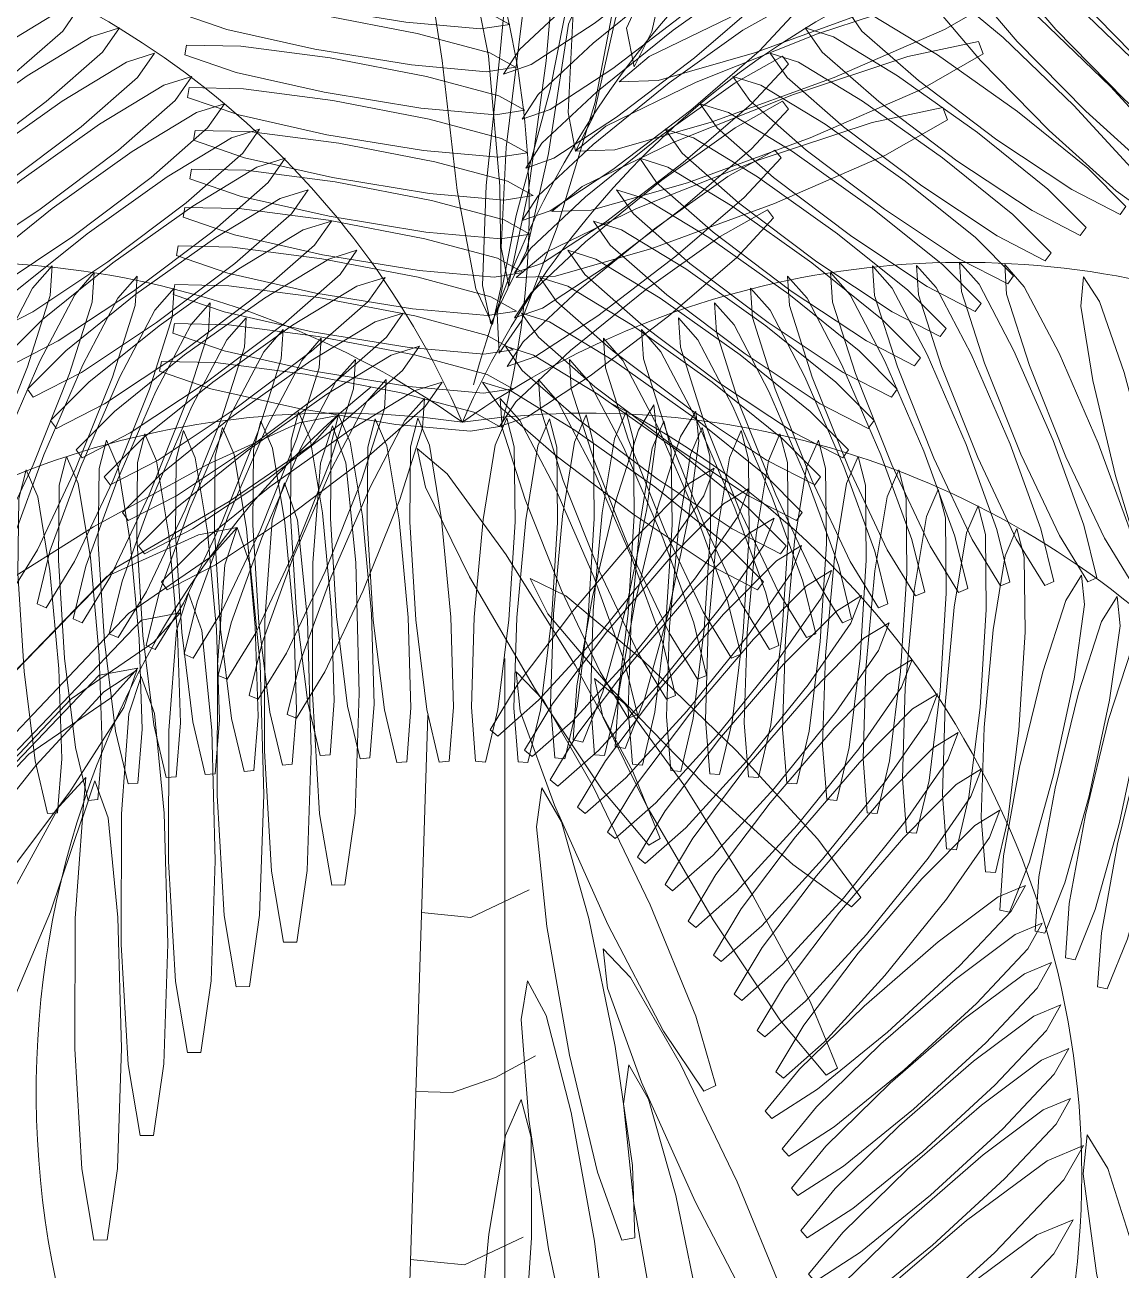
# Model space of a CAD drawing. Header units: inches. Extents: x 26.6 to 66.9, y -8.9 to 33.5.
# Drawn here: x 54.491 to 55.679, y 28.952 to 30.302 of the extents above; entities that cross this region are included whole.
import ezdxf

# ---------------------------------------------------------------- set-up
doc = ezdxf.new("R2010")
doc.units = ezdxf.units.IN
doc.header["$MEASUREMENT"] = 0
doc.layers.add('19', color=106, linetype='Continuous')
doc.layers.add('TREE E 1 75', color=9, linetype='Continuous', lineweight=5, transparency=0.6)

# ---------------------------------------------------------------- blocks, each defined once
blk = doc.blocks.new('A$C40756668')
at = {"layer": 'TREE E 1 75'}
for points in [[(2.1078, 0), (2.0256, 0.3122), (2.0256, 0.4407), (1.9613, 0.8475), (1.9399, 1.2116), (1.9184, 1.6827), (1.9185, 2.58), (1.9445, 3.2683), (1.9055, 3.6579), (1.8535, 4.476), (1.853, 4.8345), (1.879, 5.1851), (1.866, 5.4708), (1.7899, 6.0084), (1.788, 6.237), (1.747, 6.5437), (1.747, 6.6936), (1.747, 7.6254)], [(1.741, 0), (1.7256, 0.4621), (1.7256, 0.4621), (1.7042, 0.8261), (1.7256, 1.1473), (1.6827, 1.6613), (1.7279, 2.5545), (1.7065, 3.3684), (1.6636, 3.7324), (1.6419, 4.5129), (1.6854, 4.9043), (1.7278, 5.2638), (1.7278, 5.4714), (1.6472, 5.9946), (1.6224, 6.2667), (1.6635, 7.5638)], [(1.6567, 7.3499), (1.71, 7.3446), (1.7734, 7.3746)], [(1.6506, 7.156), (1.69, 7.1546), (1.7367, 7.1712), (1.7801, 7.1946)], [(1.6448, 6.9738), (1.7033, 6.9679), (1.7667, 6.9979)]]:
    blk.add_lwpolyline(points, dxfattribs=at)
for points in [[(1.7407, 7.9561, 0), (1.7385, 7.9987, 0), (1.7592, 8.1053, 0), (1.7962, 8.2421, 0), (2.251, 10.5388, 0), (2.2839, 10.6099, 0), (2.2977, 10.606, 0), (2.3249, 10.7345, 0), (1.8447, 8.2283, 0), (1.8038, 8.0926, 0), (1.765, 7.9911, 0), (1.7407, 7.9561, 0)], [(1.7334, 7.9872, 0), (1.7156, 8.0259, 0), (1.6953, 8.1326, 0), (1.6789, 8.2734, 0), (1.4174, 9.975, 0), (1.4216, 10.0532, 0), (1.4359, 10.0547, 0), (1.4853, 9.5074, 0), (1.7291, 8.2785, 0), (1.7414, 8.1373, 0), (1.743, 8.0287, 0), (1.7334, 7.9872, 0)], [(1.7316, 7.9879, 0), (1.7228, 8.0296, 0), (1.7265, 8.1381, 0), (1.7416, 8.279, 0), (1.8753, 9.692, 0), (1.8966, 9.7674, 0), (1.9108, 9.7657, 0), (1.9135, 9.6874, 0), (1.7916, 8.2729, 0), (1.7725, 8.1325, 0), (1.7501, 8.0262, 0), (1.7316, 7.9879, 0)], [(1.887, 8.2667, 0), (1.9061, 8.3048, 0), (1.9302, 8.4107, 0), (2.0686, 8.7086, 0), (2.0805, 8.8385, 0), (2.0791, 8.9168, 0), (2.0649, 8.9187, 0), (2.0423, 8.8437, 0), (2.0186, 8.7155, 0), (2.0013, 8.5749, 0), (1.8788, 8.3086, 0), (1.887, 8.2667, 0)], [(1.8237, 8.1752, 0), (1.8429, 8.2132, 0), (1.867, 8.3191, 0), (2.0054, 8.6171, 0), (2.0172, 8.7469, 0), (2.0159, 8.8252, 0), (2.0016, 8.8272, 0), (1.9791, 8.7522, 0), (1.9554, 8.624, 0), (1.8211, 8.3255, 0), (1.8156, 8.217, 0), (1.8237, 8.1752, 0)], [(1.7512, 8.0288, 0), (1.7703, 8.0669, 0), (1.7944, 8.1728, 0), (1.8158, 8.3129, 0), (1.9447, 8.6006, 0), (1.9433, 8.6789, 0), (1.9291, 8.6809, 0), (1.7896, 8.448, 0), (1.7658, 8.3198, 0), (1.7485, 8.1791, 0), (1.743, 8.0707, 0), (1.7512, 8.0288, 0)], [(1.7454, 8.2585, 0), (1.7628, 8.2853, 0), (1.8222, 8.341, 0), (1.9049, 8.4078, 0), (1.9845, 8.4646, 0), (2.0357, 8.4933, 0), (2.0424, 8.4848, 0), (2.0023, 8.4419, 0), (1.9283, 8.378, 0), (1.8437, 8.3136, 0), (1.7755, 8.2691, 0), (1.7454, 8.2585, 0)], [(1.7657, 8.2098, 0), (1.7831, 8.2366, 0), (1.8426, 8.2922, 0), (1.9252, 8.359, 0), (2.0048, 8.4158, 0), (2.0561, 8.4446, 0), (2.0627, 8.4361, 0), (2.0226, 8.3931, 0), (1.9486, 8.3293, 0), (1.864, 8.2649, 0), (1.7959, 8.2203, 0), (1.7657, 8.2098, 0)], [(1.8707, 8.2504, 0), (1.9035, 8.2776, 0), (2.0012, 8.325, 0), (2.1328, 8.3775, 0), (2.2566, 8.4184, 0), (2.3332, 8.4347, 0), (2.3383, 8.4213, 0), (2.2704, 8.3824, 0), (2.1508, 8.3303, 0), (2.0177, 8.2817, 0), (1.9133, 8.2519, 0), (1.8707, 8.2504, 0)], [(2.3224, 8.4105, 0), (2.3511, 8.3966, 0), (2.4138, 8.3445, 0), (2.4904, 8.2708, 0), (2.5566, 8.1989, 0), (2.5915, 8.1516, 0), (2.5839, 8.144, 0), (2.5363, 8.1784, 0), (2.4637, 8.2439, 0), (2.3893, 8.3198, 0), (2.3366, 8.3819, 0), (2.3224, 8.4105, 0)], [(2.2772, 8.3976, 0), (2.306, 8.3837, 0), (2.3686, 8.3316, 0), (2.4452, 8.2579, 0), (2.5115, 8.186, 0), (2.5464, 8.1387, 0), (2.5388, 8.1311, 0), (2.4912, 8.1655, 0), (2.4186, 8.231, 0), (2.3442, 8.3069, 0), (2.2915, 8.369, 0), (2.2772, 8.3976, 0)], [(1.7522, 8.3126, 0), (1.7242, 8.328, 0), (1.6456, 8.3492, 0), (1.5412, 8.3693, 0), (1.4443, 8.382, 0), (1.3855, 8.3832, 0), (1.3836, 8.3726, 0), (1.4392, 8.3535, 0), (1.5346, 8.332, 0), (1.6395, 8.3149, 0), (1.7206, 8.3077, 0), (1.7522, 8.3126, 0)], [(1.7697, 8.1569, 0), (1.7872, 8.1838, 0), (1.8466, 8.2394, 0), (1.9293, 8.3062, 0), (2.0089, 8.363, 0), (2.0601, 8.3917, 0), (2.0668, 8.3833, 0), (2.0267, 8.3403, 0), (1.9526, 8.2765, 0), (1.8681, 8.2121, 0), (1.7999, 8.1675, 0), (1.7697, 8.1569, 0)], [(2.2354, 8.385, 0), (2.2642, 8.371, 0), (2.3268, 8.3189, 0), (2.4034, 8.2453, 0), (2.4696, 8.1734, 0), (2.5045, 8.1261, 0), (2.4969, 8.1184, 0), (2.4493, 8.1528, 0), (2.3768, 8.2184, 0), (2.3023, 8.2942, 0), (2.2496, 8.3563, 0), (2.2354, 8.385, 0)], [(1.8237, 8.1752, 0), (1.8565, 8.2024, 0), (1.9542, 8.2498, 0), (2.0859, 8.3023, 0), (2.2096, 8.3431, 0), (2.2863, 8.3595, 0), (2.2914, 8.3461, 0), (2.2234, 8.3072, 0), (2.1039, 8.2551, 0), (1.9707, 8.2065, 0), (1.8663, 8.1767, 0), (1.8237, 8.1752, 0)], [(2.1957, 8.3642, 0), (2.2245, 8.3503, 0), (2.2871, 8.2982, 0), (2.3637, 8.2245, 0), (2.43, 8.1526, 0), (2.4648, 8.1054, 0), (2.4573, 8.0977, 0), (2.4096, 8.1321, 0), (2.3371, 8.1976, 0), (2.2626, 8.2735, 0), (2.2099, 8.3356, 0), (2.1957, 8.3642, 0)], [(1.2859, 8.3315, 0), (1.2554, 8.322, 0), (1.1858, 8.2797, 0), (1.0991, 8.2181, 0), (1.023, 8.1568, 0), (0.9815, 8.1152, 0), (0.9879, 8.1065, 0), (1.0401, 8.1335, 0), (1.1215, 8.1876, 0), (1.2063, 8.2517, 0), (1.2676, 8.3053, 0), (1.2859, 8.3315, 0)], [(1.7586, 8.2662, 0), (1.7306, 8.2817, 0), (1.652, 8.3028, 0), (1.5476, 8.3229, 0), (1.4507, 8.3356, 0), (1.3919, 8.3368, 0), (1.39, 8.3262, 0), (1.4456, 8.3071, 0), (1.541, 8.2856, 0), (1.6459, 8.2686, 0), (1.727, 8.2613, 0), (1.7586, 8.2662, 0)], [(1.7657, 8.1001, 0), (1.7831, 8.1269, 0), (1.8426, 8.1825, 0), (1.9252, 8.2494, 0), (2.0048, 8.3062, 0), (2.0561, 8.3349, 0), (2.0627, 8.3264, 0), (2.0226, 8.2834, 0), (1.9486, 8.2196, 0), (1.864, 8.1552, 0), (1.7959, 8.1106, 0), (1.7657, 8.1001, 0)], [(2.1158, 8.3315, 0), (2.1464, 8.322, 0), (2.216, 8.2797, 0), (2.3026, 8.2181, 0), (2.3788, 8.1568, 0), (2.4202, 8.1152, 0), (2.4139, 8.1065, 0), (2.3617, 8.1335, 0), (2.2803, 8.1876, 0), (2.1954, 8.2517, 0), (2.1341, 8.3053, 0), (2.1158, 8.3315, 0)], [(1.3292, 8.3087, 0), (1.2986, 8.2992, 0), (1.229, 8.2569, 0), (1.1424, 8.1953, 0), (1.0662, 8.134, 0), (1.0248, 8.0924, 0), (1.0311, 8.0837, 0), (1.0833, 8.1107, 0), (1.1647, 8.1648, 0), (1.2496, 8.2289, 0), (1.3109, 8.2825, 0), (1.3292, 8.3087, 0)], [(2.0726, 8.3087, 0), (2.1031, 8.2992, 0), (2.1727, 8.2569, 0), (2.2594, 8.1953, 0), (2.3355, 8.134, 0), (2.377, 8.0924, 0), (2.3706, 8.0837, 0), (2.3185, 8.1107, 0), (2.237, 8.1648, 0), (2.1522, 8.2289, 0), (2.0909, 8.2825, 0), (2.0726, 8.3087, 0)], [(1.7685, 8.2195, 0), (1.7405, 8.235, 0), (1.6619, 8.2561, 0), (1.5575, 8.2762, 0), (1.4606, 8.2889, 0), (1.4018, 8.2901, 0), (1.3999, 8.2795, 0), (1.4555, 8.2604, 0), (1.5509, 8.239, 0), (1.6558, 8.2219, 0), (1.7369, 8.2146, 0), (1.7685, 8.2195, 0)], [(1.7978, 8.1096, 0), (1.8306, 8.1369, 0), (1.9283, 8.1843, 0), (2.0599, 8.2367, 0), (2.1837, 8.2776, 0), (2.2603, 8.2939, 0), (2.2654, 8.2805, 0), (2.1974, 8.2416, 0), (2.0779, 8.1896, 0), (1.9448, 8.141, 0), (1.8404, 8.1111, 0), (1.7978, 8.1096, 0)], [(1.3671, 8.2813, 0), (1.3366, 8.2718, 0), (1.267, 8.2295, 0), (1.1803, 8.1679, 0), (1.1042, 8.1066, 0), (1.0627, 8.065, 0), (1.0691, 8.0563, 0), (1.1213, 8.0833, 0), (1.2027, 8.1374, 0), (1.2875, 8.2015, 0), (1.3488, 8.2551, 0), (1.3671, 8.2813, 0)], [(1.7575, 8.0432, 0), (1.775, 8.07, 0), (1.8344, 8.1257, 0), (1.9171, 8.1925, 0), (1.9967, 8.2493, 0), (2.0479, 8.278, 0), (2.0546, 8.2695, 0), (2.0145, 8.2266, 0), (1.9404, 8.1627, 0), (1.8559, 8.0983, 0), (1.7877, 8.0538, 0), (1.7575, 8.0432, 0)], [(2.0347, 8.2813, 0), (2.0652, 8.2718, 0), (2.1348, 8.2295, 0), (2.2214, 8.1679, 0), (2.2976, 8.1066, 0), (2.3391, 8.065, 0), (2.3327, 8.0563, 0), (2.2805, 8.0833, 0), (2.1991, 8.1374, 0), (2.1142, 8.2015, 0), (2.053, 8.2551, 0), (2.0347, 8.2813, 0)], [(1.4077, 8.2562, 0), (1.3772, 8.2467, 0), (1.3076, 8.2044, 0), (1.2209, 8.1428, 0), (1.1448, 8.0815, 0), (1.1033, 8.0399, 0), (1.1097, 8.0312, 0), (1.1619, 8.0582, 0), (1.2433, 8.1123, 0), (1.3281, 8.1763, 0), (1.3894, 8.23, 0), (1.4077, 8.2562, 0)], [(1.9941, 8.2562, 0), (2.0246, 8.2467, 0), (2.0942, 8.2044, 0), (2.1808, 8.1428, 0), (2.257, 8.0815, 0), (2.2985, 8.0399, 0), (2.2921, 8.0312, 0), (2.2399, 8.0582, 0), (2.1585, 8.1123, 0), (2.0737, 8.1763, 0), (2.0124, 8.23, 0), (1.9941, 8.2562, 0)], [(1.7714, 8.1734, 0), (1.7434, 8.1889, 0), (1.6648, 8.21, 0), (1.5604, 8.2301, 0), (1.4635, 8.2428, 0), (1.4047, 8.2441, 0), (1.4029, 8.2335, 0), (1.4584, 8.2144, 0), (1.5538, 8.1929, 0), (1.6587, 8.1758, 0), (1.7398, 8.1686, 0), (1.7714, 8.1734, 0)], [(1.443, 8.2265, 0), (1.4125, 8.2169, 0), (1.3429, 8.1747, 0), (1.2562, 8.1131, 0), (1.1801, 8.0518, 0), (1.1386, 8.0102, 0), (1.145, 8.0015, 0), (1.1972, 8.0285, 0), (1.2786, 8.0826, 0), (1.3634, 8.1466, 0), (1.4247, 8.2003, 0), (1.443, 8.2265, 0)], [(1.7575, 7.9945, 0), (1.775, 8.0213, 0), (1.8344, 8.0769, 0), (1.9171, 8.1437, 0), (1.9967, 8.2005, 0), (2.0479, 8.2293, 0), (2.0546, 8.2208, 0), (2.0145, 8.1778, 0), (1.9404, 8.114, 0), (1.8559, 8.0496, 0), (1.7877, 8.005, 0), (1.7575, 7.9945, 0)], [(1.7592, 8.0383, 0), (1.792, 8.0655, 0), (1.8897, 8.1129, 0), (2.0214, 8.1654, 0), (2.1451, 8.2063, 0), (2.2218, 8.2226, 0), (2.2269, 8.2092, 0), (2.1589, 8.1703, 0), (2.0394, 8.1183, 0), (1.9063, 8.0696, 0), (1.8018, 8.0398, 0), (1.7592, 8.0383, 0)], [(1.9588, 8.2265, 0), (1.9893, 8.2169, 0), (2.0589, 8.1747, 0), (2.1455, 8.1131, 0), (2.2217, 8.0518, 0), (2.2632, 8.0102, 0), (2.2568, 8.0015, 0), (2.2046, 8.0285, 0), (2.1232, 8.0826, 0), (2.0383, 8.1466, 0), (1.977, 8.2003, 0), (1.9588, 8.2265, 0)], [(1.481, 8.1991, 0), (1.4505, 8.1895, 0), (1.3808, 8.1473, 0), (1.2942, 8.0857, 0), (1.218, 8.0244, 0), (1.1766, 7.9828, 0), (1.1829, 7.9741, 0), (1.2351, 8.0011, 0), (1.3166, 8.0552, 0), (1.4014, 8.1192, 0), (1.4627, 8.1729, 0), (1.481, 8.1991, 0)], [(1.7778, 8.1271, 0), (1.7499, 8.1425, 0), (1.6712, 8.1637, 0), (1.5668, 8.1838, 0), (1.4699, 8.1964, 0), (1.4111, 8.1977, 0), (1.4093, 8.1871, 0), (1.4648, 8.168, 0), (1.5602, 8.1465, 0), (1.6651, 8.1294, 0), (1.7462, 8.1222, 0), (1.7778, 8.1271, 0)], [(1.9208, 8.1991, 0), (1.9513, 8.1895, 0), (2.0209, 8.1473, 0), (2.1076, 8.0857, 0), (2.1837, 8.0244, 0), (2.2252, 7.9828, 0), (2.2188, 7.9741, 0), (2.1667, 8.0011, 0), (2.0852, 8.0552, 0), (2.0004, 8.1192, 0), (1.9391, 8.1729, 0), (1.9208, 8.1991, 0)], [(1.5087, 8.1674, 0), (1.4782, 8.1578, 0), (1.4086, 8.1156, 0), (1.3219, 8.054, 0), (1.2458, 7.9927, 0), (1.2043, 7.9511, 0), (1.2107, 7.9424, 0), (1.2628, 7.9694, 0), (1.3443, 8.0235, 0), (1.4291, 8.0875, 0), (1.4904, 8.1412, 0), (1.5087, 8.1674, 0)], [(1.7494, 7.9417, 0), (1.7668, 7.9685, 0), (1.8263, 8.0241, 0), (1.909, 8.0909, 0), (1.9885, 8.1477, 0), (2.0398, 8.1764, 0), (2.0464, 8.168, 0), (2.0064, 8.125, 0), (1.9323, 8.0612, 0), (1.8478, 7.9968, 0), (1.7796, 7.9522, 0), (1.7494, 7.9417, 0)], [(1.8931, 8.1674, 0), (1.9236, 8.1578, 0), (1.9932, 8.1156, 0), (2.0799, 8.054, 0), (2.156, 7.9927, 0), (2.1975, 7.9511, 0), (2.1911, 7.9424, 0), (2.1389, 7.9694, 0), (2.0575, 8.0235, 0), (1.9727, 8.0875, 0), (1.9114, 8.1412, 0), (1.8931, 8.1674, 0)], [(1.7741, 8.0851, 0), (1.7461, 8.1006, 0), (1.6674, 8.1217, 0), (1.5631, 8.1418, 0), (1.4661, 8.1545, 0), (1.4074, 8.1557, 0), (1.4055, 8.1451, 0), (1.4611, 8.1261, 0), (1.5564, 8.1046, 0), (1.6613, 8.0875, 0), (1.7425, 8.0802, 0), (1.7741, 8.0851, 0)], [(1.5338, 8.1334, 0), (1.5033, 8.1238, 0), (1.4336, 8.0816, 0), (1.347, 8.02, 0), (1.2709, 7.9587, 0), (1.2294, 7.9171, 0), (1.2357, 7.9084, 0), (1.2879, 7.9354, 0), (1.3694, 7.9895, 0), (1.4542, 8.0535, 0), (1.5155, 8.1072, 0), (1.5338, 8.1334, 0)], [(1.868, 8.1334, 0), (1.8985, 8.1238, 0), (1.9681, 8.0816, 0), (2.0548, 8.02, 0), (2.1309, 7.9587, 0), (2.1724, 7.9171, 0), (2.166, 7.9084, 0), (2.1138, 7.9354, 0), (2.0324, 7.9895, 0), (1.9476, 8.0535, 0), (1.8863, 8.1072, 0), (1.868, 8.1334, 0)], [(1.7668, 8.0435, 0), (1.7388, 8.059, 0), (1.6602, 8.0801, 0), (1.5558, 8.1002, 0), (1.4589, 8.1129, 0), (1.4001, 8.1141, 0), (1.3982, 8.1035, 0), (1.4538, 8.0844, 0), (1.5492, 8.0629, 0), (1.6541, 8.0459, 0), (1.7352, 8.0386, 0), (1.7668, 8.0435, 0)], [(1.5589, 8.0994, 0), (1.5284, 8.0898, 0), (1.4587, 8.0476, 0), (1.3721, 7.986, 0), (1.2959, 7.9247, 0), (1.2545, 7.8831, 0), (1.2608, 7.8744, 0), (1.313, 7.9014, 0), (1.3944, 7.9555, 0), (1.4793, 8.0195, 0), (1.5406, 8.0731, 0), (1.5589, 8.0994, 0)], [(1.7413, 7.8767, 0), (1.7587, 7.9035, 0), (1.8182, 7.9591, 0), (1.9008, 8.0259, 0), (1.9804, 8.0827, 0), (2.0317, 8.1115, 0), (2.0383, 8.103, 0), (1.9983, 8.06, 0), (1.9242, 7.9962, 0), (1.8396, 7.9318, 0), (1.7715, 7.8872, 0), (1.7413, 7.8767, 0)], [(1.8429, 8.0994, 0), (1.8734, 8.0898, 0), (1.943, 8.0476, 0), (2.0297, 7.986, 0), (2.1058, 7.9247, 0), (2.1473, 7.8831, 0), (2.1409, 7.8744, 0), (2.0888, 7.9014, 0), (2.0073, 7.9555, 0), (1.9225, 8.0195, 0), (1.8612, 8.0731, 0), (1.8429, 8.0994, 0)], [(1.7596, 8.0019, 0), (1.7316, 8.0173, 0), (1.6529, 8.0385, 0), (1.5486, 8.0586, 0), (1.4516, 8.0712, 0), (1.3929, 8.0725, 0), (1.391, 8.0619, 0), (1.4466, 8.0428, 0), (1.5419, 8.0213, 0), (1.6468, 8.0042, 0), (1.728, 7.997, 0), (1.7596, 8.0019, 0)], [(1.5866, 8.0677, 0), (1.5561, 8.0581, 0), (1.4865, 8.0159, 0), (1.3998, 7.9543, 0), (1.3237, 7.893, 0), (1.2822, 7.8514, 0), (1.2886, 7.8427, 0), (1.3407, 7.8697, 0), (1.4222, 7.9238, 0), (1.507, 7.9878, 0), (1.5683, 8.0414, 0), (1.5866, 8.0677, 0)], [(1.8152, 8.0677, 0), (1.8457, 8.0581, 0), (1.9153, 8.0159, 0), (2.002, 7.9543, 0), (2.0781, 7.893, 0), (2.1196, 7.8514, 0), (2.1132, 7.8427, 0), (2.061, 7.8697, 0), (1.9796, 7.9238, 0), (1.8948, 7.9878, 0), (1.8335, 8.0414, 0), (1.8152, 8.0677, 0)], [(1.2562, 8.0507, 0), (1.235, 8.0267, 0), (1.1972, 7.9546, 0), (1.1549, 7.8571, 0), (1.1214, 7.7652, 0), (1.1074, 7.7081, 0), (1.1173, 7.704, 0), (1.1481, 7.7541, 0), (1.1898, 7.8425, 0), (1.2293, 7.9412, 0), (1.254, 8.0188, 0), (1.2562, 8.0507, 0)], [(2.1456, 8.0507, 0), (2.1668, 8.0267, 0), (2.2046, 7.9546, 0), (2.2469, 7.8571, 0), (2.2804, 7.7652, 0), (2.2944, 7.7081, 0), (2.2844, 7.704, 0), (2.2537, 7.7541, 0), (2.212, 7.8425, 0), (2.1725, 7.9412, 0), (2.1477, 8.0188, 0), (2.1456, 8.0507, 0)], [(2.1933, 8.0512, 0), (2.2145, 8.0272, 0), (2.2523, 7.9551, 0), (2.2946, 7.8576, 0), (2.3281, 7.7657, 0), (2.3421, 7.7087, 0), (2.3322, 7.7045, 0), (2.3014, 7.7546, 0), (2.2597, 7.843, 0), (2.2202, 7.9417, 0), (2.1955, 8.0193, 0), (2.1933, 8.0512, 0)], [(2.24, 8.055, 0), (2.2612, 8.0311, 0), (2.2989, 7.9589, 0), (2.3413, 7.8614, 0), (2.3748, 7.7696, 0), (2.3888, 7.7125, 0), (2.3788, 7.7084, 0), (2.3481, 7.7584, 0), (2.3064, 7.8468, 0), (2.2669, 7.9455, 0), (2.2421, 8.0231, 0), (2.24, 8.055, 0)], [(2.2888, 8.0522, 0), (2.31, 8.0282, 0), (2.3477, 7.9561, 0), (2.3901, 7.8586, 0), (2.4236, 7.7667, 0), (2.4375, 7.7097, 0), (2.4276, 7.7055, 0), (2.3969, 7.7556, 0), (2.3552, 7.844, 0), (2.3156, 7.9427, 0), (2.2909, 8.0203, 0), (2.2888, 8.0522, 0)], [(1.3017, 8.0435, 0), (1.2806, 8.0195, 0), (1.2428, 7.9474, 0), (1.2005, 7.8499, 0), (1.167, 7.758, 0), (1.153, 7.701, 0), (1.1629, 7.6968, 0), (1.1937, 7.7469, 0), (1.2354, 7.8353, 0), (1.2749, 7.934, 0), (1.2996, 8.0116, 0), (1.3017, 8.0435, 0)], [(1.3484, 8.0396, 0), (1.3272, 8.0157, 0), (1.2895, 7.9435, 0), (1.2471, 7.846, 0), (1.2136, 7.7542, 0), (1.1997, 7.6971, 0), (1.2096, 7.693, 0), (1.2403, 7.7431, 0), (1.282, 7.8315, 0), (1.3216, 7.9301, 0), (1.3463, 8.0077, 0), (1.3484, 8.0396, 0)], [(1.617, 8.0383, 0), (1.5864, 8.0287, 0), (1.5168, 7.9865, 0), (1.4302, 7.9249, 0), (1.354, 7.8636, 0), (1.3126, 7.822, 0), (1.3189, 7.8133, 0), (1.3711, 7.8403, 0), (1.4525, 7.8944, 0), (1.5374, 7.9584, 0), (1.5987, 8.0121, 0), (1.617, 8.0383, 0)], [(1.7848, 8.0383, 0), (1.8153, 8.0287, 0), (1.885, 7.9865, 0), (1.9716, 7.9249, 0), (2.0477, 7.8636, 0), (2.0892, 7.822, 0), (2.0829, 7.8133, 0), (2.0307, 7.8403, 0), (1.9492, 7.8944, 0), (1.8644, 7.9584, 0), (1.8031, 8.0121, 0), (1.7848, 8.0383, 0)], [(2.0534, 8.0396, 0), (2.0745, 8.0157, 0), (2.1123, 7.9435, 0), (2.1546, 7.846, 0), (2.1881, 7.7542, 0), (2.2021, 7.6971, 0), (2.1922, 7.693, 0), (2.1615, 7.7431, 0), (2.1197, 7.8315, 0), (2.0802, 7.9301, 0), (2.0555, 8.0077, 0), (2.0534, 8.0396, 0)], [(2.1, 8.0435, 0), (2.1212, 8.0195, 0), (2.159, 7.9474, 0), (2.2013, 7.8499, 0), (2.2348, 7.758, 0), (2.2488, 7.701, 0), (2.2388, 7.6968, 0), (2.2081, 7.7469, 0), (2.1664, 7.8353, 0), (2.1269, 7.934, 0), (2.1021, 8.0116, 0), (2.1, 8.0435, 0)], [(2.3741, 8.0389, 0), (2.3915, 8.0121, 0), (2.4182, 7.9351, 0), (2.4457, 7.8325, 0), (2.4652, 7.7367, 0), (2.4706, 7.6782, 0), (2.4602, 7.6755, 0), (2.4372, 7.7296, 0), (2.409, 7.8232, 0), (2.3845, 7.9266, 0), (2.3714, 8.007, 0), (2.3741, 8.0389, 0)], [(1.3885, 8.0268, 0), (1.3673, 8.0029, 0), (1.3296, 7.9307, 0), (1.2872, 7.8332, 0), (1.2538, 7.7414, 0), (1.2398, 7.6843, 0), (1.2497, 7.6802, 0), (1.2804, 7.7303, 0), (1.3222, 7.8187, 0), (1.3617, 7.9173, 0), (1.3864, 7.9949, 0), (1.3885, 8.0268, 0)], [(1.7558, 7.9599, 0), (1.7278, 7.9754, 0), (1.6492, 7.9965, 0), (1.5448, 8.0166, 0), (1.4478, 8.0293, 0), (1.3891, 8.0305, 0), (1.3872, 8.0199, 0), (1.4428, 8.0009, 0), (1.5382, 7.9794, 0), (1.6431, 7.9623, 0), (1.7242, 7.955, 0), (1.7558, 7.9599, 0)], [(2.0132, 8.0268, 0), (2.0344, 8.0029, 0), (2.0722, 7.9307, 0), (2.1145, 7.8332, 0), (2.148, 7.7414, 0), (2.162, 7.6843, 0), (2.1521, 7.6802, 0), (2.1213, 7.7303, 0), (2.0796, 7.8187, 0), (2.0401, 7.9173, 0), (2.0154, 7.9949, 0), (2.0132, 8.0268, 0)], [(1.4276, 8.0107, 0), (1.4064, 7.9868, 0), (1.3686, 7.9146, 0), (1.3263, 7.8171, 0), (1.2928, 7.7252, 0), (1.2788, 7.6682, 0), (1.2888, 7.664, 0), (1.3195, 7.7141, 0), (1.3612, 7.8025, 0), (1.4007, 7.9012, 0), (1.4255, 7.9788, 0), (1.4276, 8.0107, 0)], [(1.9742, 8.0107, 0), (1.9954, 7.9868, 0), (2.0331, 7.9146, 0), (2.0755, 7.8171, 0), (2.109, 7.7252, 0), (2.1229, 7.6682, 0), (2.113, 7.664, 0), (2.0823, 7.7141, 0), (2.0406, 7.8025, 0), (2.001, 7.9012, 0), (1.9763, 7.9788, 0), (1.9742, 8.0107, 0)], [(1.4666, 7.9946, 0), (1.4454, 7.9706, 0), (1.4077, 7.8984, 0), (1.3654, 7.801, 0), (1.3319, 7.7091, 0), (1.3179, 7.652, 0), (1.3278, 7.6479, 0), (1.3585, 7.698, 0), (1.4003, 7.7864, 0), (1.4398, 7.8851, 0), (1.4645, 7.9627, 0), (1.4666, 7.9946, 0)], [(1.6368, 7.9996, 0), (1.6062, 7.9901, 0), (1.5366, 7.9478, 0), (1.45, 7.8863, 0), (1.3738, 7.825, 0), (1.3324, 7.7833, 0), (1.3387, 7.7747, 0), (1.3909, 7.8016, 0), (1.4723, 7.8558, 0), (1.5572, 7.9198, 0), (1.6185, 7.9734, 0), (1.6368, 7.9996, 0)], [(1.765, 7.9996, 0), (1.7955, 7.9901, 0), (1.8652, 7.9478, 0), (1.9518, 7.8863, 0), (2.0279, 7.825, 0), (2.0694, 7.7833, 0), (2.0631, 7.7747, 0), (2.0109, 7.8016, 0), (1.9294, 7.8558, 0), (1.8446, 7.9198, 0), (1.7833, 7.9734, 0), (1.765, 7.9996, 0)], [(1.9351, 7.9946, 0), (1.9563, 7.9706, 0), (1.9941, 7.8984, 0), (2.0364, 7.801, 0), (2.0699, 7.7091, 0), (2.0839, 7.652, 0), (2.074, 7.6479, 0), (2.0432, 7.698, 0), (2.0015, 7.7864, 0), (1.962, 7.8851, 0), (1.9373, 7.9627, 0), (1.9351, 7.9946, 0)], [(1.5067, 7.9818, 0), (1.4856, 7.9578, 0), (1.4478, 7.8856, 0), (1.4055, 7.7882, 0), (1.372, 7.6963, 0), (1.358, 7.6392, 0), (1.3679, 7.6351, 0), (1.3987, 7.6852, 0), (1.4404, 7.7736, 0), (1.4799, 7.8723, 0), (1.5046, 7.9499, 0), (1.5067, 7.9818, 0)], [(1.7555, 7.9177, 0), (1.7276, 7.9331, 0), (1.6489, 7.9543, 0), (1.5445, 7.9744, 0), (1.4476, 7.987, 0), (1.3888, 7.9883, 0), (1.387, 7.9777, 0), (1.4425, 7.9586, 0), (1.5379, 7.9371, 0), (1.6428, 7.92, 0), (1.7239, 7.9128, 0), (1.7555, 7.9177, 0)], [(1.895, 7.9818, 0), (1.9162, 7.9578, 0), (1.954, 7.8856, 0), (1.9963, 7.7882, 0), (2.0298, 7.6963, 0), (2.0438, 7.6392, 0), (2.0338, 7.6351, 0), (2.0031, 7.6852, 0), (1.9614, 7.7736, 0), (1.9219, 7.8723, 0), (1.8971, 7.9499, 0), (1.895, 7.9818, 0)], [(1.6543, 7.9637, 0), (1.6237, 7.9541, 0), (1.5541, 7.9119, 0), (1.4675, 7.8503, 0), (1.3913, 7.789, 0), (1.3499, 7.7474, 0), (1.3562, 7.7387, 0), (1.4084, 7.7657, 0), (1.4898, 7.8198, 0), (1.5747, 7.8838, 0), (1.636, 7.9375, 0), (1.6543, 7.9637, 0)], [(1.5479, 7.9723, 0), (1.5267, 7.9484, 0), (1.489, 7.8762, 0), (1.4467, 7.7787, 0), (1.4132, 7.6868, 0), (1.3992, 7.6298, 0), (1.4091, 7.6256, 0), (1.4398, 7.6757, 0), (1.4816, 7.7641, 0), (1.5211, 7.8628, 0), (1.5458, 7.9404, 0), (1.5479, 7.9723, 0)], [(1.7475, 7.9637, 0), (1.778, 7.9541, 0), (1.8477, 7.9119, 0), (1.9343, 7.8503, 0), (2.0104, 7.789, 0), (2.0519, 7.7474, 0), (2.0456, 7.7387, 0), (1.9934, 7.7657, 0), (1.9119, 7.8198, 0), (1.8271, 7.8838, 0), (1.7658, 7.9375, 0), (1.7475, 7.9637, 0)], [(1.8538, 7.9723, 0), (1.875, 7.9484, 0), (1.9128, 7.8762, 0), (1.9551, 7.7787, 0), (1.9886, 7.6868, 0), (2.0026, 7.6298, 0), (1.9926, 7.6256, 0), (1.9619, 7.6757, 0), (1.9202, 7.7641, 0), (1.8807, 7.8628, 0), (1.8559, 7.9404, 0), (1.8538, 7.9723, 0)], [(1.7413, 7.8767, 0), (1.7133, 7.8921, 0), (1.6347, 7.9133, 0), (1.5303, 7.9334, 0), (1.4333, 7.946, 0), (1.3746, 7.9473, 0), (1.3727, 7.9367, 0), (1.4283, 7.9176, 0), (1.5237, 7.8961, 0), (1.6286, 7.879, 0), (1.7097, 7.8718, 0), (1.7413, 7.8767, 0)], [(1.5849, 7.9495, 0), (1.5637, 7.9255, 0), (1.5259, 7.8534, 0), (1.4836, 7.7559, 0), (1.4501, 7.664, 0), (1.4361, 7.6069, 0), (1.446, 7.6028, 0), (1.4768, 7.6529, 0), (1.5185, 7.7413, 0), (1.558, 7.84, 0), (1.5827, 7.9176, 0), (1.5849, 7.9495, 0)], [(1.8169, 7.9495, 0), (1.8381, 7.9255, 0), (1.8759, 7.8534, 0), (1.9182, 7.7559, 0), (1.9517, 7.664, 0), (1.9657, 7.6069, 0), (1.9557, 7.6028, 0), (1.925, 7.6529, 0), (1.8833, 7.7413, 0), (1.8438, 7.84, 0), (1.819, 7.9176, 0), (1.8169, 7.9495, 0)], [(1.679, 7.9247, 0), (1.6485, 7.9152, 0), (1.5789, 7.8729, 0), (1.4922, 7.8113, 0), (1.4161, 7.75, 0), (1.3746, 7.7084, 0), (1.381, 7.6997, 0), (1.4332, 7.7267, 0), (1.5146, 7.7808, 0), (1.5994, 7.8449, 0), (1.6607, 7.8985, 0), (1.679, 7.9247, 0)], [(1.6184, 7.9277, 0), (1.5972, 7.9038, 0), (1.5595, 7.8316, 0), (1.5172, 7.7341, 0), (1.4837, 7.6422, 0), (1.4697, 7.5852, 0), (1.4796, 7.581, 0), (1.5103, 7.6311, 0), (1.5521, 7.7195, 0), (1.5916, 7.8182, 0), (1.6163, 7.8958, 0), (1.6184, 7.9277, 0)], [(1.7228, 7.9247, 0), (1.7533, 7.9152, 0), (1.8229, 7.8729, 0), (1.9095, 7.8113, 0), (1.9857, 7.75, 0), (2.0272, 7.7084, 0), (2.0208, 7.6997, 0), (1.9686, 7.7267, 0), (1.8872, 7.7808, 0), (1.8024, 7.8449, 0), (1.7411, 7.8985, 0), (1.7228, 7.9247, 0)], [(1.7833, 7.9277, 0), (1.8045, 7.9038, 0), (1.8423, 7.8316, 0), (1.8846, 7.7341, 0), (1.9181, 7.6422, 0), (1.9321, 7.5852, 0), (1.9222, 7.581, 0), (1.8914, 7.6311, 0), (1.8497, 7.7195, 0), (1.8102, 7.8182, 0), (1.7855, 7.8958, 0), (1.7833, 7.9277, 0)], [(1.6598, 7.9072, 0), (1.6386, 7.8832, 0), (1.6008, 7.8111, 0), (1.5585, 7.7136, 0), (1.525, 7.6217, 0), (1.511, 7.5646, 0), (1.5209, 7.5605, 0), (1.5517, 7.6106, 0), (1.5934, 7.699, 0), (1.6329, 7.7977, 0), (1.6576, 7.8753, 0), (1.6598, 7.9072, 0)], [(1.742, 7.9072, 0), (1.7632, 7.8832, 0), (1.801, 7.8111, 0), (1.8433, 7.7136, 0), (1.8768, 7.6217, 0), (1.8908, 7.5646, 0), (1.8808, 7.5605, 0), (1.8501, 7.6106, 0), (1.8084, 7.699, 0), (1.7689, 7.7977, 0), (1.7441, 7.8753, 0), (1.742, 7.9072, 0)], [(1.9084, 7.9001, 0), (1.9118, 7.8683, 0), (1.9009, 7.7876, 0), (1.879, 7.6835, 0), (1.8532, 7.5892, 0), (1.8316, 7.5346, 0), (1.8211, 7.537, 0), (1.825, 7.5956, 0), (1.8421, 7.6919, 0), (1.867, 7.7952, 0), (1.8917, 7.8728, 0), (1.9084, 7.9001, 0)], [(1.566, 7.8886, 0), (1.5376, 7.8567, 0), (1.4481, 7.7953, 0), (1.3257, 7.7238, 0), (1.1057, 7.4981, 0), (1.0324, 7.4705, 0), (1.0253, 7.483, 0), (1.1904, 7.6985, 0), (1.3009, 7.7678, 0), (1.4253, 7.8357, 0), (1.5241, 7.8807, 0), (1.566, 7.8886, 0)], [(1.5233, 7.8927, 0), (1.5153, 7.8618, 0), (1.5146, 7.7803, 0), (1.5212, 7.6743, 0), (1.5332, 7.5772, 0), (1.5467, 7.5201, 0), (1.5574, 7.5209, 0), (1.562, 7.5795, 0), (1.5589, 7.6772, 0), (1.5492, 7.783, 0), (1.5359, 7.8634, 0), (1.5233, 7.8927, 0)], [(1.5666, 7.8892, 0), (1.5586, 7.8583, 0), (1.5578, 7.7768, 0), (1.5645, 7.6707, 0), (1.5765, 7.5737, 0), (1.59, 7.5165, 0), (1.6007, 7.5174, 0), (1.6053, 7.5759, 0), (1.6022, 7.6736, 0), (1.5925, 7.7795, 0), (1.5792, 7.8599, 0), (1.5666, 7.8892, 0)], [(1.6064, 7.8851, 0), (1.5984, 7.8542, 0), (1.5976, 7.7727, 0), (1.6043, 7.6666, 0), (1.6163, 7.5696, 0), (1.6298, 7.5124, 0), (1.6405, 7.5133, 0), (1.6451, 7.5718, 0), (1.642, 7.6696, 0), (1.6323, 7.7754, 0), (1.619, 7.8558, 0), (1.6064, 7.8851, 0)], [(1.6525, 7.8856, 0), (1.6446, 7.8547, 0), (1.6438, 7.7732, 0), (1.6504, 7.6671, 0), (1.6624, 7.5701, 0), (1.6759, 7.5129, 0), (1.6867, 7.5138, 0), (1.6912, 7.5723, 0), (1.6882, 7.6701, 0), (1.6784, 7.7759, 0), (1.6652, 7.8563, 0), (1.6525, 7.8856, 0)], [(1.7492, 7.8856, 0), (1.7572, 7.8547, 0), (1.758, 7.7732, 0), (1.7513, 7.6671, 0), (1.7394, 7.5701, 0), (1.7259, 7.5129, 0), (1.7151, 7.5138, 0), (1.7106, 7.5723, 0), (1.7136, 7.6701, 0), (1.7233, 7.7759, 0), (1.7366, 7.8563, 0), (1.7492, 7.8856, 0)], [(1.7954, 7.8851, 0), (1.8034, 7.8542, 0), (1.8041, 7.7727, 0), (1.7975, 7.6666, 0), (1.7855, 7.5696, 0), (1.772, 7.5124, 0), (1.7613, 7.5133, 0), (1.7567, 7.5718, 0), (1.7598, 7.6696, 0), (1.7695, 7.7754, 0), (1.7828, 7.8558, 0), (1.7954, 7.8851, 0)], [(1.8352, 7.8892, 0), (1.8432, 7.8583, 0), (1.8439, 7.7768, 0), (1.8373, 7.6707, 0), (1.8253, 7.5737, 0), (1.8118, 7.5165, 0), (1.8011, 7.5174, 0), (1.7965, 7.5759, 0), (1.7996, 7.6736, 0), (1.8093, 7.7795, 0), (1.8226, 7.8599, 0), (1.8352, 7.8892, 0)], [(1.8785, 7.8927, 0), (1.8864, 7.8618, 0), (1.8872, 7.7803, 0), (1.8806, 7.6743, 0), (1.8686, 7.5772, 0), (1.8551, 7.5201, 0), (1.8443, 7.5209, 0), (1.8398, 7.5795, 0), (1.8428, 7.6772, 0), (1.8525, 7.783, 0), (1.8658, 7.8634, 0), (1.8785, 7.8927, 0)], [(1.954, 7.8929, 0), (1.9574, 7.8611, 0), (1.9465, 7.7804, 0), (1.9246, 7.6764, 0), (1.8988, 7.5821, 0), (1.8772, 7.5275, 0), (1.8667, 7.5298, 0), (1.8706, 7.5884, 0), (1.8877, 7.6847, 0), (1.9126, 7.7881, 0), (1.9373, 7.8657, 0), (1.954, 7.8929, 0)], [(1.3987, 7.8722, 0), (1.3907, 7.8412, 0), (1.3899, 7.7598, 0), (1.3966, 7.6537, 0), (1.4085, 7.5567, 0), (1.4221, 7.4995, 0), (1.4328, 7.5003, 0), (1.4374, 7.5589, 0), (1.4343, 7.6566, 0), (1.4246, 7.7625, 0), (1.4113, 7.8428, 0), (1.3987, 7.8722, 0)], [(1.4408, 7.8756, 0), (1.4328, 7.8446, 0), (1.432, 7.7632, 0), (1.4387, 7.6571, 0), (1.4507, 7.5601, 0), (1.4642, 7.5029, 0), (1.4749, 7.5037, 0), (1.4795, 7.5623, 0), (1.4764, 7.66, 0), (1.4667, 7.7659, 0), (1.4534, 7.8462, 0), (1.4408, 7.8756, 0)], [(1.4823, 7.8824, 0), (1.4744, 7.8515, 0), (1.4736, 7.77, 0), (1.4802, 7.6639, 0), (1.4922, 7.5669, 0), (1.5057, 7.5097, 0), (1.5165, 7.5106, 0), (1.521, 7.5691, 0), (1.518, 7.6669, 0), (1.5083, 7.7727, 0), (1.495, 7.8531, 0), (1.4823, 7.8824, 0)], [(1.5602, 7.8776, 0), (1.5469, 7.8371, 0), (1.5388, 7.7288, 0), (1.5385, 7.5871, 0), (1.5461, 7.4569, 0), (1.5592, 7.3797, 0), (1.5735, 7.3799, 0), (1.5846, 7.4574, 0), (1.589, 7.5877, 0), (1.5852, 7.7294, 0), (1.5744, 7.8374, 0), (1.5602, 7.8776, 0)], [(1.9194, 7.8824, 0), (1.9274, 7.8515, 0), (1.9282, 7.77, 0), (1.9215, 7.6639, 0), (1.9096, 7.5669, 0), (1.896, 7.5097, 0), (1.8853, 7.5106, 0), (1.8807, 7.5691, 0), (1.8838, 7.6669, 0), (1.8935, 7.7727, 0), (1.9068, 7.8531, 0), (1.9194, 7.8824, 0)], [(1.961, 7.8756, 0), (1.969, 7.8446, 0), (1.9697, 7.7632, 0), (1.9631, 7.6571, 0), (1.9511, 7.5601, 0), (1.9376, 7.5029, 0), (1.9269, 7.5037, 0), (1.9223, 7.5623, 0), (1.9254, 7.66, 0), (1.9351, 7.7659, 0), (1.9483, 7.8462, 0), (1.961, 7.8756, 0)], [(2.0031, 7.8722, 0), (2.0111, 7.8412, 0), (2.0119, 7.7598, 0), (2.0052, 7.6537, 0), (1.9932, 7.5567, 0), (1.9797, 7.4995, 0), (1.969, 7.5003, 0), (1.9644, 7.5589, 0), (1.9675, 7.6566, 0), (1.9772, 7.7625, 0), (1.9905, 7.8428, 0), (2.0031, 7.8722, 0)], [(1.315, 7.8619, 0), (1.307, 7.831, 0), (1.3062, 7.7495, 0), (1.3129, 7.6435, 0), (1.3249, 7.5464, 0), (1.3384, 7.4892, 0), (1.3491, 7.4901, 0), (1.3537, 7.5486, 0), (1.3506, 7.6464, 0), (1.3409, 7.7522, 0), (1.3276, 7.8326, 0), (1.315, 7.8619, 0)], [(1.3565, 7.8688, 0), (1.3486, 7.8378, 0), (1.3478, 7.7564, 0), (1.3544, 7.6503, 0), (1.3664, 7.5533, 0), (1.3799, 7.4961, 0), (1.3907, 7.4969, 0), (1.3952, 7.5555, 0), (1.3922, 7.6532, 0), (1.3825, 7.7591, 0), (1.3692, 7.8394, 0), (1.3565, 7.8688, 0)], [(2.0452, 7.8688, 0), (2.0532, 7.8378, 0), (2.054, 7.7564, 0), (2.0473, 7.6503, 0), (2.0353, 7.5533, 0), (2.0218, 7.4961, 0), (2.0111, 7.4969, 0), (2.0065, 7.5555, 0), (2.0096, 7.6532, 0), (2.0193, 7.7591, 0), (2.0326, 7.8394, 0), (2.0452, 7.8688, 0)], [(2.0868, 7.8619, 0), (2.0947, 7.831, 0), (2.0955, 7.7495, 0), (2.0889, 7.6435, 0), (2.0769, 7.5464, 0), (2.0634, 7.4892, 0), (2.0527, 7.4901, 0), (2.0481, 7.5486, 0), (2.0511, 7.6464, 0), (2.0609, 7.7522, 0), (2.0741, 7.8326, 0), (2.0868, 7.8619, 0)], [(1.2717, 7.8441, 0), (1.2637, 7.8132, 0), (1.2629, 7.7317, 0), (1.2696, 7.6256, 0), (1.2816, 7.5286, 0), (1.2951, 7.4714, 0), (1.3058, 7.4723, 0), (1.3104, 7.5308, 0), (1.3073, 7.6286, 0), (1.2976, 7.7344, 0), (1.2843, 7.8148, 0), (1.2717, 7.8441, 0)], [(1.6518, 7.8527, 0), (1.6608, 7.8111, 0), (1.7087, 7.7136, 0), (1.7802, 7.5912, 0), (1.8526, 7.4828, 0), (1.9029, 7.4228, 0), (1.9152, 7.4302, 0), (1.8855, 7.5027, 0), (1.8234, 7.6173, 0), (1.7484, 7.7375, 0), (1.6844, 7.8253, 0), (1.6518, 7.8527, 0)], [(2.1301, 7.8441, 0), (2.138, 7.8132, 0), (2.1388, 7.7317, 0), (2.1322, 7.6256, 0), (2.1202, 7.5286, 0), (2.1067, 7.4714, 0), (2.096, 7.4723, 0), (2.0914, 7.5308, 0), (2.0944, 7.6286, 0), (2.1042, 7.7344, 0), (2.1174, 7.8148, 0), (2.1301, 7.8441, 0)], [(1.2278, 7.8298, 0), (1.2199, 7.7988, 0), (1.2191, 7.7174, 0), (1.2257, 7.6113, 0), (1.2377, 7.5143, 0), (1.2512, 7.4571, 0), (1.2619, 7.4579, 0), (1.2665, 7.5165, 0), (1.2635, 7.6142, 0), (1.2537, 7.7201, 0), (1.2405, 7.8004, 0), (1.2278, 7.8298, 0)], [(1.974, 7.8315, 0), (1.9626, 7.8017, 0), (1.9161, 7.7348, 0), (1.8494, 7.6521, 0), (1.7835, 7.5799, 0), (1.7394, 7.541, 0), (1.7311, 7.5479, 0), (1.7613, 7.5983, 0), (1.8203, 7.6763, 0), (1.8894, 7.757, 0), (1.9467, 7.8149, 0), (1.974, 7.8315, 0)], [(2.1739, 7.8298, 0), (2.1819, 7.7988, 0), (2.1827, 7.7174, 0), (2.176, 7.6113, 0), (2.1641, 7.5143, 0), (2.1506, 7.4571, 0), (2.1398, 7.4579, 0), (2.1353, 7.5165, 0), (2.1383, 7.6142, 0), (2.148, 7.7201, 0), (2.1613, 7.8004, 0), (2.1739, 7.8298, 0)], [(1.508, 7.8155, 0), (1.4948, 7.775, 0), (1.4867, 7.6667, 0), (1.4864, 7.525, 0), (1.494, 7.3948, 0), (1.507, 7.3176, 0), (1.5214, 7.3178, 0), (1.5325, 7.3953, 0), (1.5369, 7.5256, 0), (1.5331, 7.6672, 0), (1.5223, 7.7753, 0), (1.508, 7.8155, 0)], [(2.0114, 7.8094, 0), (2, 7.7795, 0), (1.9535, 7.7126, 0), (1.8867, 7.6299, 0), (1.8208, 7.5577, 0), (1.7767, 7.5189, 0), (1.7684, 7.5258, 0), (1.7986, 7.5762, 0), (1.8576, 7.6541, 0), (1.9267, 7.7349, 0), (1.9841, 7.7927, 0), (2.0114, 7.8094, 0)], [(2.2167, 7.8085, 0), (2.2246, 7.7776, 0), (2.2254, 7.6961, 0), (2.2188, 7.59, 0), (2.2068, 7.493, 0), (2.1933, 7.4358, 0), (2.1825, 7.4367, 0), (2.178, 7.4952, 0), (2.181, 7.5929, 0), (2.1908, 7.6988, 0), (2.204, 7.7792, 0), (2.2167, 7.8085, 0)], [(2.26, 7.7907, 0), (2.2679, 7.7598, 0), (2.2687, 7.6783, 0), (2.2621, 7.5722, 0), (2.2501, 7.4752, 0), (2.2366, 7.418, 0), (2.2258, 7.4188, 0), (2.2213, 7.4774, 0), (2.2243, 7.5751, 0), (2.2341, 7.681, 0), (2.2473, 7.7613, 0), (2.26, 7.7907, 0)], [(2.0388, 7.7773, 0), (2.0274, 7.7474, 0), (1.9809, 7.6805, 0), (1.9142, 7.5978, 0), (1.8483, 7.5256, 0), (1.8042, 7.4868, 0), (1.7959, 7.4936, 0), (1.8261, 7.5441, 0), (1.8851, 7.622, 0), (1.9542, 7.7027, 0), (2.0115, 7.7606, 0), (2.0388, 7.7773, 0)], [(1.4567, 7.7672, 0), (1.4283, 7.7354, 0), (1.3388, 7.674, 0), (1.1127, 7.4356, 0), (0.9964, 7.3767, 0), (0.9231, 7.3492, 0), (0.916, 7.3617, 0), (0.9774, 7.4103, 0), (1.0879, 7.4795, 0), (1.3159, 7.7144, 0), (1.4148, 7.7594, 0), (1.4567, 7.7672, 0)], [(1.4567, 7.7672, 0), (1.4434, 7.7267, 0), (1.4353, 7.6184, 0), (1.435, 7.4767, 0), (1.4426, 7.3466, 0), (1.4557, 7.2693, 0), (1.47, 7.2695, 0), (1.4811, 7.3471, 0), (1.4855, 7.4773, 0), (1.4817, 7.619, 0), (1.4709, 7.7271, 0), (1.4567, 7.7672, 0)], [(2.3021, 7.766, 0), (2.3101, 7.735, 0), (2.3109, 7.6536, 0), (2.3042, 7.5475, 0), (2.2922, 7.4505, 0), (2.2787, 7.3933, 0), (2.268, 7.3941, 0), (2.2634, 7.4527, 0), (2.2665, 7.5504, 0), (2.2762, 7.6563, 0), (2.2895, 7.7366, 0), (2.3021, 7.766, 0)], [(2.0687, 7.7476, 0), (2.0573, 7.7178, 0), (2.0109, 7.6509, 0), (1.9441, 7.5682, 0), (1.8782, 7.496, 0), (1.8341, 7.4571, 0), (1.8258, 7.464, 0), (1.856, 7.5144, 0), (1.915, 7.5924, 0), (1.9841, 7.6731, 0), (2.0415, 7.731, 0), (2.0687, 7.7476, 0)], [(1.7745, 7.7119, 0), (1.7934, 7.6737, 0), (1.8636, 7.5908, 0), (1.9627, 7.4895, 0), (2.0593, 7.402, 0), (2.1227, 7.356, 0), (2.1329, 7.3662, 0), (2.0864, 7.4293, 0), (1.9982, 7.5253, 0), (1.8963, 7.6237, 0), (1.8129, 7.6932, 0), (1.7745, 7.7119, 0)], [(2.1011, 7.7205, 0), (2.0897, 7.6906, 0), (2.0433, 7.6238, 0), (1.9765, 7.5411, 0), (1.9106, 7.4688, 0), (1.8665, 7.43, 0), (1.8582, 7.4369, 0), (1.8884, 7.4873, 0), (1.9474, 7.5653, 0), (2.0165, 7.646, 0), (2.0739, 7.7039, 0), (2.1011, 7.7205, 0)], [(2.372, 7.7154, 0), (2.3753, 7.6836, 0), (2.3641, 7.6029, 0), (2.3419, 7.499, 0), (2.3157, 7.4048, 0), (2.2939, 7.3502, 0), (2.2834, 7.3526, 0), (2.2875, 7.4112, 0), (2.305, 7.5074, 0), (2.3302, 7.6107, 0), (2.3552, 7.6882, 0), (2.372, 7.7154, 0)], [(1.404, 7.6959, 0), (1.3908, 7.6554, 0), (1.3827, 7.5471, 0), (1.3824, 7.4053, 0), (1.39, 7.2752, 0), (1.403, 7.198, 0), (1.4174, 7.1981, 0), (1.4285, 7.2757, 0), (1.4329, 7.406, 0), (1.4291, 7.5476, 0), (1.4183, 7.6557, 0), (1.404, 7.6959, 0)], [(2.1335, 7.6934, 0), (2.1221, 7.6635, 0), (2.0757, 7.5966, 0), (2.0089, 7.5139, 0), (1.943, 7.4417, 0), (1.8989, 7.4029, 0), (1.8906, 7.4098, 0), (1.9208, 7.4602, 0), (1.9798, 7.5381, 0), (2.0489, 7.6189, 0), (2.1063, 7.6767, 0), (2.1335, 7.6934, 0)], [(2.4106, 7.6926, 0), (2.4139, 7.6608, 0), (2.4026, 7.5801, 0), (2.3804, 7.4762, 0), (2.3542, 7.382, 0), (2.3324, 7.3274, 0), (2.3219, 7.3298, 0), (2.326, 7.3884, 0), (2.3435, 7.4846, 0), (2.3687, 7.5879, 0), (2.3937, 7.6654, 0), (2.4106, 7.6926, 0)], [(1.3948, 7.6747, 0), (1.3665, 7.6429, 0), (1.2769, 7.5815, 0), (1.0509, 7.3431, 0), (0.9346, 7.2842, 0), (0.8612, 7.2567, 0), (0.8542, 7.2692, 0), (0.9156, 7.3178, 0), (1.026, 7.387, 0), (1.1504, 7.4549, 0), (1.3529, 7.6669, 0), (1.3948, 7.6747, 0)], [(2.1635, 7.6638, 0), (2.1521, 7.6339, 0), (2.1056, 7.567, 0), (2.0388, 7.4843, 0), (1.9729, 7.4121, 0), (1.9288, 7.3732, 0), (1.9206, 7.3801, 0), (1.9507, 7.4306, 0), (2.0097, 7.5085, 0), (2.0789, 7.5892, 0), (2.1362, 7.6471, 0), (2.1635, 7.6638, 0)], [(2.4434, 7.6637, 0), (2.4467, 7.6319, 0), (2.4354, 7.5512, 0), (2.4132, 7.4473, 0), (2.387, 7.3531, 0), (2.3652, 7.2985, 0), (2.3547, 7.3009, 0), (2.3589, 7.3595, 0), (2.3763, 7.4557, 0), (2.4015, 7.559, 0), (2.4265, 7.6365, 0), (2.4434, 7.6637, 0)], [(2.4781, 7.6321, 0), (2.4814, 7.6003, 0), (2.4702, 7.5197, 0), (2.4479, 7.4157, 0), (2.4218, 7.3215, 0), (2.4, 7.267, 0), (2.3895, 7.2694, 0), (2.3936, 7.328, 0), (2.4111, 7.4242, 0), (2.4363, 7.5274, 0), (2.4613, 7.6049, 0), (2.4781, 7.6321, 0)], [(1.3489, 7.6149, 0), (1.3206, 7.583, 0), (1.231, 7.5216, 0), (1.0049, 7.2832, 0), (0.8886, 7.2244, 0), (0.8153, 7.1968, 0), (0.8082, 7.2093, 0), (0.8697, 7.2579, 0), (0.9801, 7.3272, 0), (1.1045, 7.3951, 0), (1.307, 7.607, 0), (1.3489, 7.6149, 0)], [(2.1885, 7.6242, 0), (2.1771, 7.5943, 0), (2.1306, 7.5274, 0), (2.0638, 7.4447, 0), (1.9979, 7.3725, 0), (1.9539, 7.3337, 0), (1.9456, 7.3406, 0), (1.9757, 7.391, 0), (2.0347, 7.4689, 0), (2.1039, 7.5497, 0), (2.1612, 7.6075, 0), (2.1885, 7.6242, 0)], [(1.3479, 7.6124, 0), (1.334, 7.5721, 0), (1.2752, 7.4808, 0), (1.19, 7.3676, 0), (1.1055, 7.2683, 0), (1.0486, 7.2145, 0), (1.0372, 7.2233, 0), (1.0751, 7.2919, 0), (1.1501, 7.3985, 0), (1.2386, 7.5092, 0), (1.3123, 7.589, 0), (1.3479, 7.6124, 0)], [(1.3527, 7.6058, 0), (1.3394, 7.5653, 0), (1.3314, 7.457, 0), (1.3311, 7.3153, 0), (1.3387, 7.1852, 0), (1.3517, 7.108, 0), (1.3661, 7.1081, 0), (1.3772, 7.1857, 0), (1.3815, 7.316, 0), (1.3777, 7.4576, 0), (1.367, 7.5657, 0), (1.3527, 7.6058, 0)], [(1.7592, 7.6107, 0), (1.7637, 7.5683, 0), (1.8008, 7.4662, 0), (1.8587, 7.3369, 0), (1.9191, 7.2213, 0), (1.9627, 7.1563, 0), (1.9757, 7.1623, 0), (1.954, 7.2376, 0), (1.9045, 7.3582, 0), (1.8429, 7.4858, 0), (1.7887, 7.5799, 0), (1.7592, 7.6107, 0)], [(1.8443, 7.6036, 0), (1.8533, 7.562, 0), (1.9012, 7.4645, 0), (1.9726, 7.3421, 0), (2.045, 7.2337, 0), (2.0954, 7.1737, 0), (2.1077, 7.1811, 0), (2.078, 7.2536, 0), (2.0158, 7.3682, 0), (1.9409, 7.4884, 0), (1.8769, 7.5762, 0), (1.8443, 7.6036, 0)], [(2.216, 7.5871, 0), (2.2046, 7.5572, 0), (2.1581, 7.4904, 0), (2.0913, 7.4077, 0), (2.0254, 7.3354, 0), (1.9813, 7.2966, 0), (1.9731, 7.3035, 0), (2.0032, 7.3539, 0), (2.0622, 7.4319, 0), (2.1314, 7.5126, 0), (2.1887, 7.5705, 0), (2.216, 7.5871, 0)], [(2.2385, 7.545, 0), (2.2271, 7.5152, 0), (2.1807, 7.4483, 0), (2.1139, 7.3656, 0), (2.048, 7.2934, 0), (2.0039, 7.2545, 0), (1.9956, 7.2614, 0), (2.0258, 7.3119, 0), (2.0848, 7.3898, 0), (2.1539, 7.4705, 0), (2.2113, 7.5284, 0), (2.2385, 7.545, 0)], [(2.2636, 7.5055, 0), (2.2522, 7.4756, 0), (2.2057, 7.4087, 0), (2.1389, 7.326, 0), (2.073, 7.2538, 0), (2.0289, 7.215, 0), (2.0206, 7.2219, 0), (2.0508, 7.2723, 0), (2.1098, 7.3502, 0), (2.179, 7.431, 0), (2.2363, 7.4888, 0), (2.2636, 7.5055, 0)], [(1.2927, 7.4961, 0), (1.2891, 7.4536, 0), (1.2542, 7.3507, 0), (1.1992, 7.2201, 0), (1.1414, 7.1033, 0), (1.0993, 7.0373, 0), (1.0861, 7.043, 0), (1.1061, 7.1188, 0), (1.153, 7.2404, 0), (1.2118, 7.3693, 0), (1.2639, 7.4647, 0), (1.2927, 7.4961, 0)], [(1.3024, 7.4926, 0), (1.2892, 7.4521, 0), (1.2811, 7.3438, 0), (1.2808, 7.2021, 0), (1.2884, 7.0719, 0), (1.3015, 6.9947, 0), (1.3158, 6.9949, 0), (1.3269, 7.0724, 0), (1.3313, 7.2027, 0), (1.3275, 7.3444, 0), (1.3167, 7.4524, 0), (1.3024, 7.4926, 0)], [(1.7872, 7.485, 0), (1.7812, 7.4428, 0), (1.7924, 7.3348, 0), (1.817, 7.1952, 0), (1.8474, 7.0684, 0), (1.8739, 6.9947, 0), (1.888, 6.9974, 0), (1.8853, 7.0757, 0), (1.8666, 7.2047, 0), (1.8379, 7.3435, 0), (1.8083, 7.448, 0), (1.7872, 7.485, 0)], [(2.2837, 7.4609, 0), (2.2723, 7.4311, 0), (2.2258, 7.3642, 0), (2.159, 7.2815, 0), (2.0931, 7.2093, 0), (2.049, 7.1704, 0), (2.0407, 7.1773, 0), (2.0709, 7.2277, 0), (2.1299, 7.3057, 0), (2.199, 7.3864, 0), (2.2564, 7.4443, 0), (2.2837, 7.4609, 0)], [(2.3114, 7.3792, 0), (2.2957, 7.3513, 0), (2.2399, 7.292, 0), (2.1616, 7.2201, 0), (2.0858, 7.1584, 0), (2.0364, 7.1265, 0), (2.0293, 7.1345, 0), (2.0665, 7.18, 0), (2.1364, 7.2483, 0), (2.2167, 7.318, 0), (2.2819, 7.3668, 0), (2.3114, 7.3792, 0)], [(2.3296, 7.3383, 0), (2.314, 7.3105, 0), (2.2581, 7.2512, 0), (2.1799, 7.1792, 0), (2.104, 7.1175, 0), (2.0547, 7.0856, 0), (2.0475, 7.0937, 0), (2.0848, 7.1391, 0), (2.1547, 7.2075, 0), (2.235, 7.2771, 0), (2.3002, 7.3259, 0), (2.3296, 7.3383, 0)], [(1.8535, 7.3104, 0), (1.8581, 7.268, 0), (1.8952, 7.1659, 0), (1.9531, 7.0366, 0), (2.0134, 6.921, 0), (2.057, 6.8559, 0), (2.07, 6.862, 0), (2.0483, 6.9373, 0), (1.9988, 7.0579, 0), (1.9372, 7.1855, 0), (1.883, 7.2796, 0), (1.8535, 7.3104, 0)], [(2.3397, 7.2958, 0), (2.324, 7.2679, 0), (2.2682, 7.2086, 0), (2.1899, 7.1367, 0), (2.1141, 7.075, 0), (2.0647, 7.0431, 0), (2.0576, 7.0511, 0), (2.0948, 7.0965, 0), (2.1647, 7.1649, 0), (2.245, 7.2346, 0), (2.3103, 7.2833, 0), (2.3397, 7.2958, 0)], [(1.7715, 7.2759, 0), (1.7645, 7.2338, 0), (1.773, 7.1256, 0), (1.7942, 6.9854, 0), (1.8215, 6.858, 0), (1.8461, 6.7836, 0), (1.8602, 6.7859, 0), (1.8595, 6.8643, 0), (1.844, 6.9937, 0), (1.8187, 7.1332, 0), (1.7917, 7.2383, 0), (1.7715, 7.2759, 0)], [(2.3498, 7.2499, 0), (2.3341, 7.2221, 0), (2.2783, 7.1628, 0), (2.2, 7.0909, 0), (2.1242, 7.0292, 0), (2.0748, 6.9972, 0), (2.0677, 7.0053, 0), (2.1049, 7.0507, 0), (2.1748, 7.1191, 0), (2.2551, 7.1887, 0), (2.3203, 7.2375, 0), (2.3498, 7.2499, 0)], [(2.3582, 7.2025, 0), (2.3425, 7.1746, 0), (2.2867, 7.1153, 0), (2.2085, 7.0434, 0), (2.1326, 6.9817, 0), (2.0833, 6.9498, 0), (2.0761, 6.9578, 0), (2.1134, 7.0032, 0), (2.1833, 7.0716, 0), (2.2636, 7.1412, 0), (2.3288, 7.19, 0), (2.3582, 7.2025, 0)], [(1.8815, 7.1847, 0), (1.8756, 7.1425, 0), (1.8867, 7.0344, 0), (1.9114, 6.8949, 0), (1.9418, 6.7681, 0), (1.9682, 6.6944, 0), (1.9823, 6.6971, 0), (1.9796, 6.7754, 0), (1.9609, 6.9044, 0), (1.9322, 7.0432, 0), (1.9026, 7.1476, 0), (1.8815, 7.1847, 0)], [(1.7648, 7.1473, 0), (1.7478, 7.1082, 0), (1.7297, 7.0011, 0), (1.7162, 6.86, 0), (1.7116, 6.7298, 0), (1.7173, 6.6516, 0), (1.7316, 6.6505, 0), (1.75, 6.7266, 0), (1.7664, 6.8559, 0), (1.7759, 6.9973, 0), (1.7753, 7.1059, 0), (1.7648, 7.1473, 0)], [(2.3602, 7.1484, 0), (2.3445, 7.1205, 0), (2.2886, 7.0612, 0), (2.2104, 6.9893, 0), (2.1346, 6.9276, 0), (2.0852, 6.8957, 0), (2.078, 6.9037, 0), (2.1153, 6.9492, 0), (2.1852, 7.0175, 0), (2.2655, 7.0872, 0), (2.3307, 7.136, 0), (2.3602, 7.1484, 0)], [(2.3784, 7.1088, 0), (2.3738, 7.0665, 0), (2.3885, 6.9589, 0), (2.4177, 6.8202, 0), (2.3981, 6.5056, 0), (2.4269, 6.4327, 0), (2.441, 6.4359, 0), (2.4898, 6.7029, 0), (2.4669, 6.8313, 0), (2.4337, 6.9691, 0), (2.4007, 7.0725, 0), (2.3784, 7.1088, 0)], [(2.3742, 7.0972, 0), (2.3531, 7.0601, 0), (2.2782, 6.9814, 0), (2.1734, 6.8861, 0), (2.0719, 6.8043, 0), (2.0059, 6.7621, 0), (1.9964, 6.7728, 0), (2.0464, 6.8332, 0), (2.14, 6.9239, 0), (2.2475, 7.0162, 0), (2.3348, 7.0808, 0), (2.3742, 7.0972, 0)], [(2.3631, 7.0168, 0), (2.3421, 6.9798, 0), (2.2672, 6.9011, 0), (2.1624, 6.8057, 0), (2.0609, 6.724, 0), (1.9949, 6.6817, 0), (1.9854, 6.6925, 0), (2.0354, 6.7528, 0), (2.129, 6.8435, 0), (2.2365, 6.9358, 0), (2.3238, 7.0004, 0), (2.3631, 7.0168, 0)]]:
    blk.add_polyline3d(points, dxfattribs=at)
for centre, radius, start, end in [((0.834, 8.1124), 0.9393, 345.4113, 89.4907), ((2.6855, 7.6647), 1.0059, 80.8087, 165.1802), ((0.8395, 7.5066), 0.9393, 23.5147, 135.7897), ((2.5622, 7.5066), 0.9393, 44.2103, 156.4853), ((1.1573, 7.1153), 0.9393, 54.6428, 166.9178), ((2.2445, 7.1153), 0.9393, 13.0822, 125.3572), ((2.2262, 7.155), 0.9873, 129.2214, 211.5191), ((1.4315, 7.0652), 0.9408, 278.726, 62.9078), ((1.5654, 6.9519), 0.9393, 81.7072, 193.9822), ((1.8364, 6.9519), 0.9393, 346.0178, 98.2928)]:
    blk.add_arc(centre, radius, start, end, dxfattribs=at)

msp = doc.modelspace()

# ---------------------------------------------------------------- block references
at = {"layer": '19'}
msp.add_blockref('A$C40756668', (53.2641, 21.9896), dxfattribs=at)

doc.saveas('drawing.dxf')
